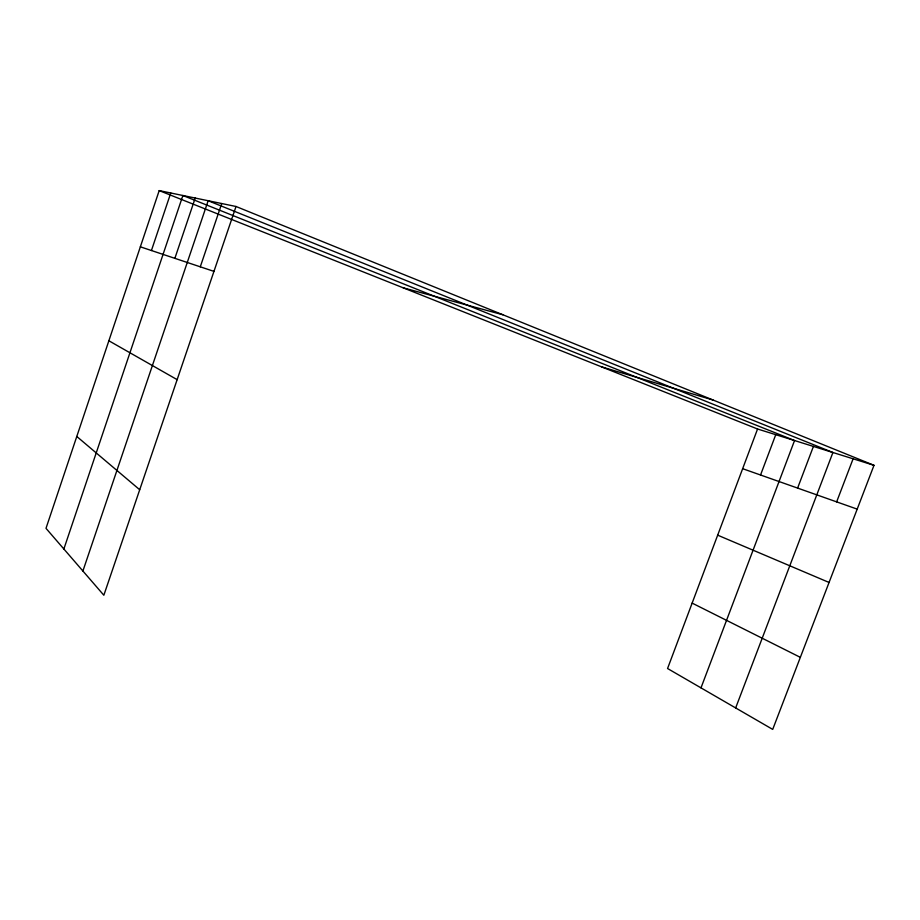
<?xml version="1.0" encoding="UTF-8"?>
<svg xmlns="http://www.w3.org/2000/svg" width="920" height="920" viewBox="0 0 920 920"><rect width="100%" height="100%" fill="white"/><g stroke="black" fill="none" stroke-linecap="round" stroke-linejoin="round"><path stroke-width="1.38" d="M236.014 206.494L159.195 190.601L46 528.333L103.845 595.24L236.014 206.494L874 465.313L772.708 729.399L667.563 668.518L757.562 429.007L874 465.313M151.432 250.527L170.763 192.993M63.871 548.998L182.884 195.5L794.546 440.542L700.994 687.872M174.869 258.347L195.212 198.053M82.903 571.009L208.15 200.732L832.922 452.502L735.655 707.94M200.284 266.823L221.731 203.538M760.541 475.007L775.755 434.677M797.606 488.094L813.418 446.418M836.648 501.871L853.105 458.804M403.213 287.822L502.906 314.766M601.68 366.896L713.081 400.027M140.346 246.824L213.958 271.377M742.658 468.694L857.198 509.128M159.195 190.601L757.562 429.007M717.669 535.164L829.058 582.463M692.139 603.106L800.342 657.351M108.859 340.768L177.146 379.649M76.785 436.471L139.713 489.75"/></g></svg>
